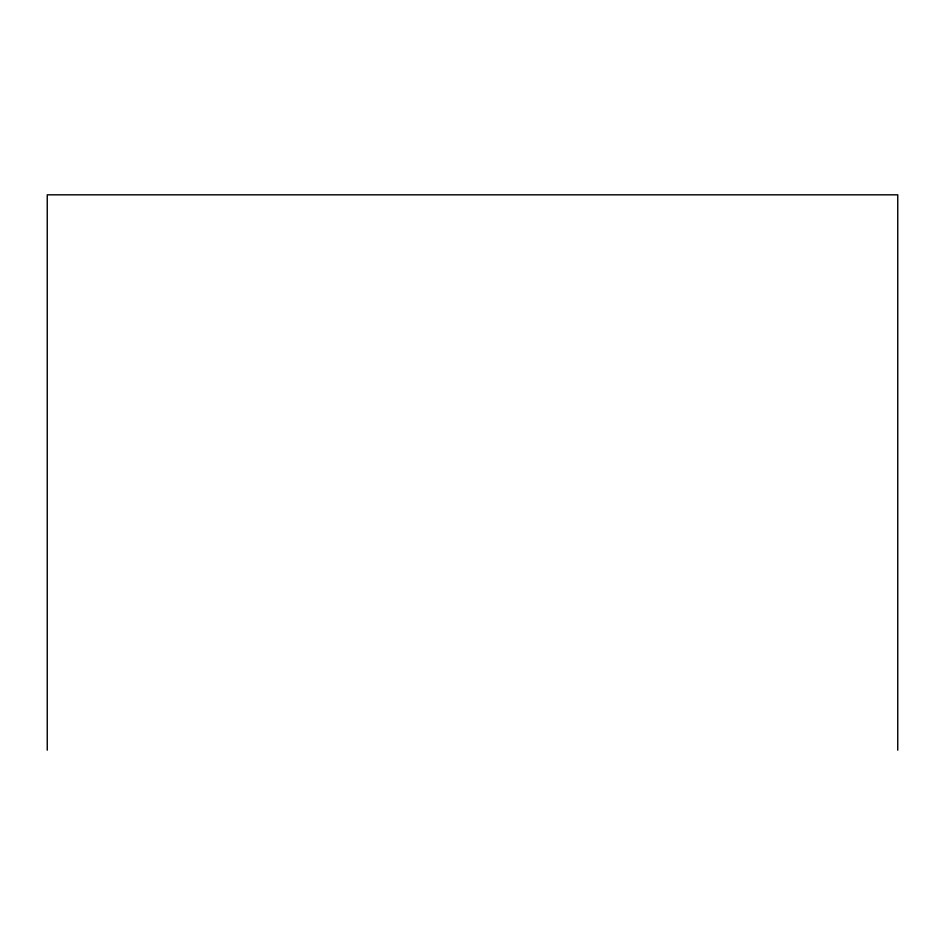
<?xml version="1.0" encoding="UTF-8"?>
<svg xmlns="http://www.w3.org/2000/svg" width="945" height="945" viewBox="0 0 945 945"><rect width="100%" height="100%" fill="white"/><g stroke="black" fill="none" stroke-linecap="round" stroke-linejoin="round"><path stroke-width="1.42" d="M897.75 750.176L897.75 194.824L47.25 194.824L47.25 750.176"/></g></svg>
